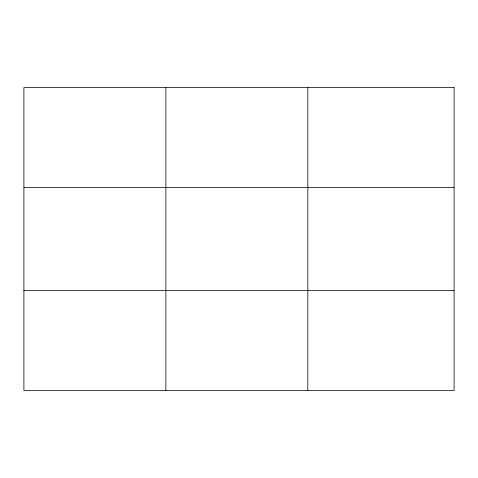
<?xml version="1.0" encoding="UTF-8"?>
<svg xmlns="http://www.w3.org/2000/svg" width="478" height="478" viewBox="0 0 478 478"><rect width="100%" height="100%" fill="white"/><g stroke="black" fill="none" stroke-linecap="round" stroke-linejoin="round"><path stroke-width="0.72" d="M165.866 390.406L165.866 87.594M307.832 390.406L307.832 87.594M23.9 187.519L454.1 187.519M23.9 290.481L454.1 290.481M454.1 87.594L454.1 390.406L23.9 390.406L23.9 87.594L454.1 87.594"/></g></svg>
